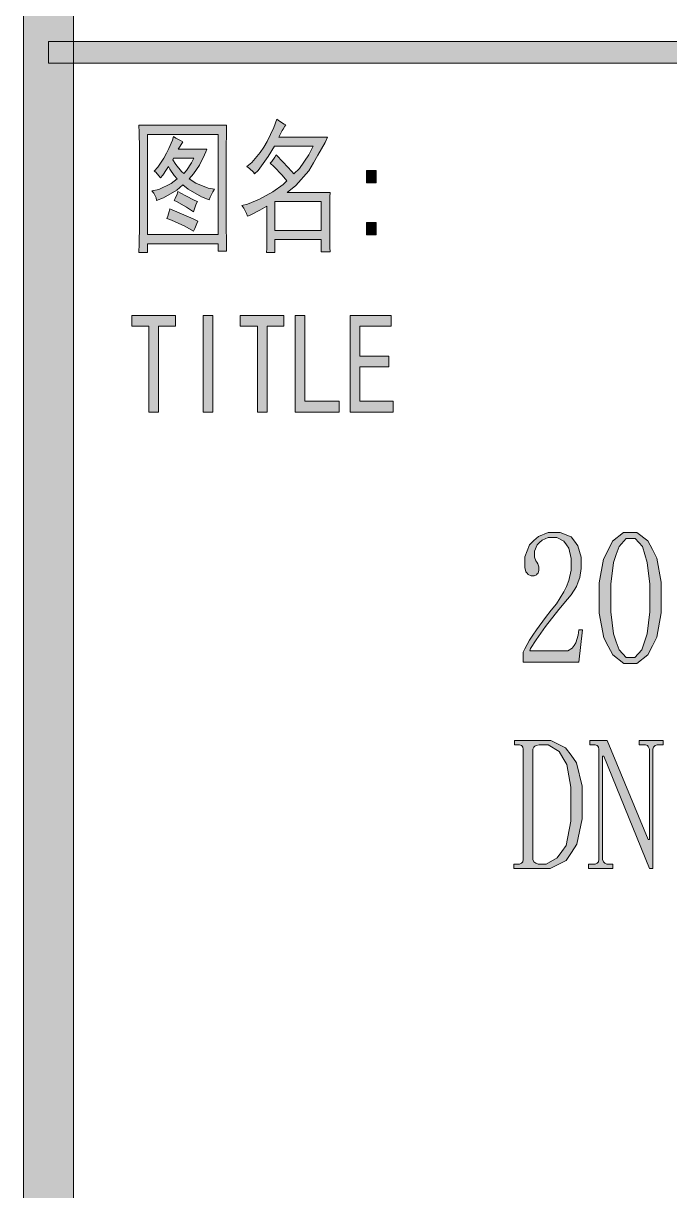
# Model space of a CAD drawing. Header units: millimetres. Extents: x 0 to 829, y 0 to 586.
# Drawn here: x 769.46 to 782.16, y 25.76 to 48.71 of the extents above; entities that cross this region are included whole.
import ezdxf

# ---------------------------------------------------------------- set-up
doc = ezdxf.new("R2010")
doc.units = ezdxf.units.MM

msp = doc.modelspace()

# ---------------------------------------------------------------- hatches: boundary and pattern name
h = msp.add_hatch(color=0)
h.dxf.hatch_style = 2
h.paths.add_polyline_path([(770.449028, 9.860139), (769.464778, 9.860139), (769.464778, 575.772139), (770.449028, 575.772139)])
h = msp.add_hatch(color=0)
h.dxf.hatch_style = 2
h.paths.add_polyline_path([(819.294639, 48.351722), (819.294639, 47.928389), (769.958667, 47.928389), (769.958667, 48.351722)])
h = msp.add_hatch(color=0)
h.paths.add_polyline_path([(774.622389, 46.714833), (774.60475, 46.686611), (774.569472, 46.630167), (774.551833, 46.601944), (774.537722, 46.573722), (774.502444, 46.510222), (774.481278, 46.471417), (775.440833, 46.471417), (775.391444, 46.369111), (775.250333, 46.118639), (775.162139, 45.963417), (775.070417, 45.811722), (774.816417, 45.518917), (774.650611, 45.381333), (775.490222, 45.381333), (775.486694, 45.296667), (775.483167, 45.127333), (775.483167, 45.035611), (775.483167, 44.580528), (775.483167, 44.488806), (775.486694, 44.305361), (775.490222, 44.217167), (775.313833, 44.217167), (775.313833, 44.460583), (774.407194, 44.460583), (774.407194, 44.203056), (774.241389, 44.203056), (774.244917, 44.280667), (774.248444, 44.460583), (774.248444, 44.559361), (774.248444, 45.11675), (774.110861, 45.035611), (773.920361, 44.936833), (773.867444, 44.915667), (773.849806, 44.972111), (773.796889, 45.077944), (773.758083, 45.127333), (773.867444, 45.155556), (774.103806, 45.254333), (774.237861, 45.324889), (774.368389, 45.398972), (774.569472, 45.543611), (774.640028, 45.614167), (774.548306, 45.727056), (774.386028, 45.896389), (774.315472, 45.959889), (774.343694, 45.991639), (774.403667, 46.076306), (774.431889, 46.125694), (774.565944, 45.981056), (774.738806, 45.794083), (774.781139, 45.748222), (774.886972, 45.854056), (775.073944, 46.125694), (775.158611, 46.2915), (774.400139, 46.2915), (774.273139, 46.090417), (774.079111, 45.818778), (774.008556, 45.748222), (773.983861, 45.779972), (773.90625, 45.854056), (773.856861, 45.892861), (773.952111, 45.974), (774.117917, 46.168028), (774.188472, 46.273861), (774.2555, 46.383222), (774.3825, 46.658389), (774.442472, 46.824194), (774.495389, 46.785389), (774.587111, 46.728944)])
h.paths.add_polyline_path([(775.313833, 44.636972), (775.313833, 45.204944), (774.407194, 45.204944), (774.407194, 44.636972)])
h = msp.add_hatch(color=0)
h.paths.add_polyline_path([(773.458222, 46.70425), (773.454694, 46.563139), (773.451167, 46.25975), (773.451167, 46.090417), (773.451167, 44.905083), (773.451167, 44.732222), (773.454694, 44.393556), (773.458222, 44.22775), (773.292417, 44.22775), (773.292417, 44.372389), (771.902472, 44.372389), (771.902472, 44.203056), (771.733139, 44.203056), (771.736667, 44.375917), (771.743722, 44.732222), (771.743722, 44.915667), (771.743722, 46.090417), (771.743722, 46.252694), (771.736667, 46.559611), (771.733139, 46.70425)])
h.paths.add_polyline_path([(773.292417, 44.559361), (773.292417, 46.524333), (771.902472, 46.524333), (771.902472, 44.559361)])
h = msp.add_hatch(color=0)
h.paths.add_polyline_path([(772.600972, 46.379694), (772.576278, 46.347944), (772.530417, 46.273861), (772.50925, 46.235056), (773.066639, 46.235056), (773.049, 46.185667), (772.996083, 46.065722), (772.957278, 45.991639), (772.922, 45.921083), (772.805583, 45.748222), (772.724444, 45.649444), (772.851444, 45.564778), (773.094861, 45.466), (773.218333, 45.448361), (773.186583, 45.398972), (773.137194, 45.293139), (773.116028, 45.236694), (772.964333, 45.296667), (772.703278, 45.448361), (772.600972, 45.536556), (772.481028, 45.430722), (772.219972, 45.2755), (772.082389, 45.226111), (772.071806, 45.2755), (772.025944, 45.37075), (771.990667, 45.416611), (772.124722, 45.441306), (772.371667, 45.557722), (772.484556, 45.649444), (772.424583, 45.72), (772.343444, 45.843472), (772.31875, 45.892861), (772.279944, 45.836417), (772.202333, 45.727056), (772.16, 45.670611), (772.12825, 45.712944), (772.068278, 45.779972), (772.033, 45.804667), (772.103556, 45.882278), (772.227028, 46.055139), (772.276417, 46.153917), (772.325806, 46.249167), (772.396361, 46.414972), (772.417528, 46.482), (772.459861, 46.453778), (772.551583, 46.404389)])
h.paths.add_polyline_path([(772.399889, 46.026917), (772.463389, 45.931667), (772.57275, 45.797611), (772.618611, 45.758806), (772.671528, 45.81525), (772.770306, 45.963417), (772.816167, 46.058667), (772.417528, 46.058667)])
h = msp.add_hatch(color=0)
h.dxf.hatch_style = 2
h.paths.add_polyline_path([(776.396861, 45.571833), (776.206361, 45.571833), (776.206361, 45.81525), (776.396861, 45.81525)])
h = msp.add_hatch(color=0)
h.dxf.hatch_style = 2
h.paths.add_polyline_path([(772.498667, 45.4025), (772.643306, 45.324889), (772.833806, 45.226111), (772.883194, 45.204944), (772.862028, 45.159083), (772.82675, 45.060306), (772.809111, 45.003861), (772.668, 45.092056), (772.473972, 45.204944), (772.424583, 45.226111), (772.44575, 45.264917), (772.484556, 45.353111)])
h = msp.add_hatch(color=0)
h.dxf.hatch_style = 2
h.paths.add_polyline_path([(772.343444, 45.060306), (772.526889, 44.986222), (772.798528, 44.866278), (772.89025, 44.816889), (772.872611, 44.771028), (772.830278, 44.675778), (772.809111, 44.626389), (772.63625, 44.721639), (772.375194, 44.841583), (772.283472, 44.869806), (772.301111, 44.915667), (772.329333, 45.010917)])
h = msp.add_hatch(color=0)
h.dxf.hatch_style = 2
h.paths.add_polyline_path([(776.396861, 44.548778), (776.206361, 44.548778), (776.206361, 44.792194), (776.396861, 44.792194)])
h = msp.add_hatch(color=0)
h.dxf.hatch_style = 2
h.paths.add_polyline_path([(772.452806, 42.753139), (772.121194, 42.753139), (772.121194, 41.066861), (771.927167, 41.066861), (771.927167, 42.753139), (771.595556, 42.753139), (771.595556, 42.964806), (772.452806, 42.964806)])
h = msp.add_hatch(color=0)
h.dxf.hatch_style = 2
h.paths.add_polyline_path([(773.186583, 41.066861), (772.996083, 41.066861), (772.996083, 42.964806), (773.186583, 42.964806)])
h = msp.add_hatch(color=0)
h.dxf.hatch_style = 2
h.paths.add_polyline_path([(774.583583, 42.753139), (774.251972, 42.753139), (774.251972, 41.066861), (774.061472, 41.066861), (774.061472, 42.753139), (773.726333, 42.753139), (773.726333, 42.964806), (774.583583, 42.964806)])
h = msp.add_hatch(color=0)
h.dxf.hatch_style = 2
h.paths.add_polyline_path([(775.666611, 41.066861), (774.802306, 41.066861), (774.802306, 42.964806), (774.992806, 42.964806), (774.992806, 41.278528), (775.666611, 41.278528)])
h = msp.add_hatch(color=0)
h.dxf.hatch_style = 2
h.paths.add_polyline_path([(776.732, 41.066861), (775.885333, 41.066861), (775.885333, 42.964806), (776.693194, 42.964806), (776.693194, 42.753139), (776.075833, 42.753139), (776.075833, 42.167528), (776.643806, 42.167528), (776.643806, 41.955861), (776.075833, 41.955861), (776.075833, 41.278528), (776.732, 41.278528)])
h = msp.add_hatch(color=0)
h.dxf.hatch_style = 2
h.paths.add_polyline_path([(780.2245, 38.054139), (780.2245, 38.188194), (780.178639, 38.389278), (780.132778, 38.459833), (780.083389, 38.530389), (779.942278, 38.600944), (779.847028, 38.600944), (779.776472, 38.600944), (779.656528, 38.551556), (779.607139, 38.505694), (779.55775, 38.456306), (779.508361, 38.336361), (779.508361, 38.262278), (779.508361, 38.216417), (779.529528, 38.142333), (779.554222, 38.114111), (779.571861, 38.085889), (779.5895, 38.025917), (779.5895, 37.997694), (779.5895, 37.958889), (779.575389, 37.902444), (779.561278, 37.884806), (779.543639, 37.867167), (779.501306, 37.849528), (779.473083, 37.849528), (779.437806, 37.849528), (779.381361, 37.874222), (779.360194, 37.898917), (779.339028, 37.927139), (779.317861, 38.011806), (779.317861, 38.06825), (779.317861, 38.223472), (779.406056, 38.459833), (779.49425, 38.540972), (779.585972, 38.622111), (779.772944, 38.70325), (779.871722, 38.70325), (780.012833, 38.70325), (780.2245, 38.615056), (780.291528, 38.526861), (780.358556, 38.438667), (780.425583, 38.216417), (780.425583, 38.085889), (780.425583, 37.994167), (780.393833, 37.817778), (780.362083, 37.729583), (780.330333, 37.641389), (780.2245, 37.472056), (780.153944, 37.390917), (779.984611, 37.186306), (779.720028, 36.851167), (779.631833, 36.720639), (779.540111, 36.593639), (779.43075, 36.420778), (779.413111, 36.374917), (780.108083, 36.374917), (780.161, 36.374917), (780.249194, 36.427833), (780.284472, 36.477222), (780.31975, 36.530139), (780.365611, 36.681833), (780.379722, 36.787667), (780.450278, 36.787667), (780.379722, 36.152667), (779.282583, 36.152667), (779.282583, 36.346694), (779.314333, 36.413722), (779.409583, 36.583056), (779.476611, 36.685361), (779.547167, 36.787667), (779.723556, 37.031083), (779.836444, 37.172194), (779.93875, 37.295667), (780.083389, 37.532028), (780.132778, 37.641389), (780.178639, 37.754278), (780.2245, 37.958889)])
h = msp.add_hatch(color=0)
h.paths.add_polyline_path([(781.392194, 36.124444), (781.261667, 36.124444), (781.042944, 36.293778), (780.95475, 36.463111), (780.866556, 36.632444), (780.778361, 37.112222), (780.778361, 37.422667), (780.778361, 37.708417), (780.863028, 38.174083), (780.951222, 38.350472), (781.035889, 38.526861), (781.254611, 38.70325), (781.392194, 38.70325), (781.519194, 38.70325), (781.734389, 38.533917), (781.822583, 38.364583), (781.90725, 38.19525), (781.991917, 37.722528), (781.991917, 37.422667), (781.991917, 37.119278), (781.90725, 36.643028), (781.822583, 36.470167), (781.734389, 36.297306), (781.519194, 36.124444)])
h.paths.add_polyline_path([(781.392194, 38.583306), (781.307528, 38.583306), (781.169944, 38.424556), (781.1135, 38.269333), (781.057056, 38.110583), (781.004139, 37.68725), (781.004139, 37.422667), (781.004139, 37.140444), (781.057056, 36.706528), (781.1135, 36.551306), (781.169944, 36.396083), (781.307528, 36.244389), (781.392194, 36.244389), (781.480389, 36.244389), (781.617972, 36.396083), (781.667361, 36.551306), (781.71675, 36.706528), (781.769667, 37.140444), (781.769667, 37.422667), (781.769667, 37.68725), (781.720278, 38.110583), (781.674417, 38.269333), (781.625028, 38.424556), (781.483917, 38.583306)])
h = msp.add_hatch(color=0)
h.paths.add_polyline_path([(779.286111, 34.409944), (779.286111, 34.438167), (779.275528, 34.4805), (779.264944, 34.498139), (779.250833, 34.51225), (779.212028, 34.526361), (779.183806, 34.526361), (779.11325, 34.526361), (779.11325, 34.614556), (779.642417, 34.614556), (779.825861, 34.614556), (780.115139, 34.469917), (780.2245, 34.32175), (780.333861, 34.173583), (780.443222, 33.714972), (780.443222, 33.408056), (780.443222, 33.069389), (780.337389, 32.571972), (780.231556, 32.413222), (780.125722, 32.254472), (779.81175, 32.095722), (779.607139, 32.095722), (779.099139, 32.095722), (779.099139, 32.183917), (779.180278, 32.183917), (779.212028, 32.183917), (779.250833, 32.198028), (779.264944, 32.215667), (779.275528, 32.229778), (779.286111, 32.272111), (779.286111, 32.303861)])
h.paths.add_polyline_path([(780.220972, 33.376306), (780.220972, 33.693806), (780.143361, 34.138306), (780.06575, 34.268833), (779.988139, 34.395833), (779.776472, 34.526361), (779.638889, 34.526361), (779.600083, 34.526361), (779.536583, 34.51225), (779.515417, 34.498139), (779.49425, 34.4805), (779.476611, 34.438167), (779.476611, 34.409944), (779.476611, 32.303861), (779.476611, 32.272111), (779.49425, 32.229778), (779.511889, 32.215667), (779.529528, 32.198028), (779.575389, 32.183917), (779.603611, 32.183917), (779.734139, 32.183917), (779.952861, 32.307389), (780.041056, 32.427333), (780.12925, 32.550806), (780.220972, 33.023528)])
h = msp.add_hatch(color=0)
h.dxf.hatch_style = 2
h.paths.add_polyline_path([(781.737917, 32.667222), (781.762611, 32.667222), (781.762611, 34.406417), (781.762611, 34.438167), (781.7485, 34.4805), (781.737917, 34.494611), (781.727333, 34.51225), (781.685, 34.526361), (781.656778, 34.526361), (781.561528, 34.526361), (781.561528, 34.614556), (782.03425, 34.614556), (782.03425, 34.526361), (781.939, 34.526361), (781.914306, 34.526361), (781.879028, 34.51225), (781.861389, 34.498139), (781.847278, 34.4805), (781.833167, 34.438167), (781.833167, 34.406417), (781.833167, 32.095722), (781.762611, 32.095722), (780.866556, 34.300583), (780.845389, 34.300583), (780.845389, 32.303861), (780.845389, 32.272111), (780.8595, 32.229778), (780.873611, 32.215667), (780.887722, 32.198028), (780.926528, 32.183917), (780.951222, 32.183917), (781.042944, 32.183917), (781.042944, 32.095722), (780.570222, 32.095722), (780.570222, 32.183917), (780.665472, 32.183917), (780.697222, 32.183917), (780.736028, 32.198028), (780.750139, 32.215667), (780.760722, 32.229778), (780.771306, 32.272111), (780.771306, 32.303861), (780.771306, 34.409944), (780.771306, 34.438167), (780.760722, 34.4805), (780.750139, 34.498139), (780.736028, 34.51225), (780.697222, 34.526361), (780.665472, 34.526361), (780.594917, 34.526361), (780.594917, 34.614556), (780.937111, 34.614556)])

# ---------------------------------------------------------------- linework, layer by layer
at = {"color": 0, "lineweight": 0}
for points in [[(770.449028, 9.860139), (769.464778, 9.860139), (769.464778, 575.772139), (770.449028, 575.772139)], [(819.294639, 48.351722), (819.294639, 47.928389), (769.958667, 47.928389), (769.958667, 48.351722)], [(774.622389, 46.714833), (774.60475, 46.686611), (774.569472, 46.630167), (774.551833, 46.601944), (774.537722, 46.573722), (774.502444, 46.510222), (774.481278, 46.471417), (775.440833, 46.471417), (775.391444, 46.369111), (775.250333, 46.118639), (775.162139, 45.963417), (775.070417, 45.811722), (774.816417, 45.518917), (774.650611, 45.381333), (775.490222, 45.381333), (775.486694, 45.296667), (775.483167, 45.127333), (775.483167, 45.035611), (775.483167, 44.580528), (775.483167, 44.488806), (775.486694, 44.305361), (775.490222, 44.217167), (775.313833, 44.217167), (775.313833, 44.460583), (774.407194, 44.460583), (774.407194, 44.203056), (774.241389, 44.203056), (774.244917, 44.280667), (774.248444, 44.460583), (774.248444, 44.559361), (774.248444, 45.11675), (774.110861, 45.035611), (773.920361, 44.936833), (773.867444, 44.915667), (773.849806, 44.972111), (773.796889, 45.077944), (773.758083, 45.127333), (773.867444, 45.155556), (774.103806, 45.254333), (774.237861, 45.324889), (774.368389, 45.398972), (774.569472, 45.543611), (774.640028, 45.614167), (774.548306, 45.727056), (774.386028, 45.896389), (774.315472, 45.959889), (774.343694, 45.991639), (774.403667, 46.076306), (774.431889, 46.125694), (774.565944, 45.981056), (774.738806, 45.794083), (774.781139, 45.748222), (774.886972, 45.854056), (775.073944, 46.125694), (775.158611, 46.2915), (774.400139, 46.2915), (774.273139, 46.090417), (774.079111, 45.818778), (774.008556, 45.748222), (773.983861, 45.779972), (773.90625, 45.854056), (773.856861, 45.892861), (773.952111, 45.974), (774.117917, 46.168028), (774.188472, 46.273861), (774.2555, 46.383222), (774.3825, 46.658389), (774.442472, 46.824194), (774.495389, 46.785389), (774.587111, 46.728944)], [(773.458222, 46.70425), (773.454694, 46.563139), (773.451167, 46.25975), (773.451167, 46.090417), (773.451167, 44.905083), (773.451167, 44.732222), (773.454694, 44.393556), (773.458222, 44.22775), (773.292417, 44.22775), (773.292417, 44.372389), (771.902472, 44.372389), (771.902472, 44.203056), (771.733139, 44.203056), (771.736667, 44.375917), (771.743722, 44.732222), (771.743722, 44.915667), (771.743722, 46.090417), (771.743722, 46.252694), (771.736667, 46.559611), (771.733139, 46.70425)], [(773.292417, 44.559361), (773.292417, 46.524333), (771.902472, 46.524333), (771.902472, 44.559361)], [(772.600972, 46.379694), (772.576278, 46.347944), (772.530417, 46.273861), (772.50925, 46.235056), (773.066639, 46.235056), (773.049, 46.185667), (772.996083, 46.065722), (772.957278, 45.991639), (772.922, 45.921083), (772.805583, 45.748222), (772.724444, 45.649444), (772.851444, 45.564778), (773.094861, 45.466), (773.218333, 45.448361), (773.186583, 45.398972), (773.137194, 45.293139), (773.116028, 45.236694), (772.964333, 45.296667), (772.703278, 45.448361), (772.600972, 45.536556), (772.481028, 45.430722), (772.219972, 45.2755), (772.082389, 45.226111), (772.071806, 45.2755), (772.025944, 45.37075), (771.990667, 45.416611), (772.124722, 45.441306), (772.371667, 45.557722), (772.484556, 45.649444), (772.424583, 45.72), (772.343444, 45.843472), (772.31875, 45.892861), (772.279944, 45.836417), (772.202333, 45.727056), (772.16, 45.670611), (772.12825, 45.712944), (772.068278, 45.779972), (772.033, 45.804667), (772.103556, 45.882278), (772.227028, 46.055139), (772.276417, 46.153917), (772.325806, 46.249167), (772.396361, 46.414972), (772.417528, 46.482), (772.459861, 46.453778), (772.551583, 46.404389)], [(772.399889, 46.026917), (772.463389, 45.931667), (772.57275, 45.797611), (772.618611, 45.758806), (772.671528, 45.81525), (772.770306, 45.963417), (772.816167, 46.058667), (772.417528, 46.058667)], [(776.396861, 45.571833), (776.206361, 45.571833), (776.206361, 45.81525), (776.396861, 45.81525)], [(772.498667, 45.4025), (772.643306, 45.324889), (772.833806, 45.226111), (772.883194, 45.204944), (772.862028, 45.159083), (772.82675, 45.060306), (772.809111, 45.003861), (772.668, 45.092056), (772.473972, 45.204944), (772.424583, 45.226111), (772.44575, 45.264917), (772.484556, 45.353111)], [(775.313833, 44.636972), (775.313833, 45.204944), (774.407194, 45.204944), (774.407194, 44.636972)], [(772.343444, 45.060306), (772.526889, 44.986222), (772.798528, 44.866278), (772.89025, 44.816889), (772.872611, 44.771028), (772.830278, 44.675778), (772.809111, 44.626389), (772.63625, 44.721639), (772.375194, 44.841583), (772.283472, 44.869806), (772.301111, 44.915667), (772.329333, 45.010917)], [(776.396861, 44.548778), (776.206361, 44.548778), (776.206361, 44.792194), (776.396861, 44.792194)], [(772.452806, 42.753139), (772.121194, 42.753139), (772.121194, 41.066861), (771.927167, 41.066861), (771.927167, 42.753139), (771.595556, 42.753139), (771.595556, 42.964806), (772.452806, 42.964806)], [(773.186583, 41.066861), (772.996083, 41.066861), (772.996083, 42.964806), (773.186583, 42.964806)], [(774.583583, 42.753139), (774.251972, 42.753139), (774.251972, 41.066861), (774.061472, 41.066861), (774.061472, 42.753139), (773.726333, 42.753139), (773.726333, 42.964806), (774.583583, 42.964806)], [(775.666611, 41.066861), (774.802306, 41.066861), (774.802306, 42.964806), (774.992806, 42.964806), (774.992806, 41.278528), (775.666611, 41.278528)], [(776.732, 41.066861), (775.885333, 41.066861), (775.885333, 42.964806), (776.693194, 42.964806), (776.693194, 42.753139), (776.075833, 42.753139), (776.075833, 42.167528), (776.643806, 42.167528), (776.643806, 41.955861), (776.075833, 41.955861), (776.075833, 41.278528), (776.732, 41.278528)], [(780.2245, 38.054139), (780.2245, 38.188194), (780.178639, 38.389278), (780.132778, 38.459833), (780.083389, 38.530389), (779.942278, 38.600944), (779.847028, 38.600944), (779.776472, 38.600944), (779.656528, 38.551556), (779.607139, 38.505694), (779.55775, 38.456306), (779.508361, 38.336361), (779.508361, 38.262278), (779.508361, 38.216417), (779.529528, 38.142333), (779.554222, 38.114111), (779.571861, 38.085889), (779.5895, 38.025917), (779.5895, 37.997694), (779.5895, 37.958889), (779.575389, 37.902444), (779.561278, 37.884806), (779.543639, 37.867167), (779.501306, 37.849528), (779.473083, 37.849528), (779.437806, 37.849528), (779.381361, 37.874222), (779.360194, 37.898917), (779.339028, 37.927139), (779.317861, 38.011806), (779.317861, 38.06825), (779.317861, 38.223472), (779.406056, 38.459833), (779.49425, 38.540972), (779.585972, 38.622111), (779.772944, 38.70325), (779.871722, 38.70325), (780.012833, 38.70325), (780.2245, 38.615056), (780.291528, 38.526861), (780.358556, 38.438667), (780.425583, 38.216417), (780.425583, 38.085889), (780.425583, 37.994167), (780.393833, 37.817778), (780.362083, 37.729583), (780.330333, 37.641389), (780.2245, 37.472056), (780.153944, 37.390917), (779.984611, 37.186306), (779.720028, 36.851167), (779.631833, 36.720639), (779.540111, 36.593639), (779.43075, 36.420778), (779.413111, 36.374917), (780.108083, 36.374917), (780.161, 36.374917), (780.249194, 36.427833), (780.284472, 36.477222), (780.31975, 36.530139), (780.365611, 36.681833), (780.379722, 36.787667), (780.450278, 36.787667), (780.379722, 36.152667), (779.282583, 36.152667), (779.282583, 36.346694), (779.314333, 36.413722), (779.409583, 36.583056), (779.476611, 36.685361), (779.547167, 36.787667), (779.723556, 37.031083), (779.836444, 37.172194), (779.93875, 37.295667), (780.083389, 37.532028), (780.132778, 37.641389), (780.178639, 37.754278), (780.2245, 37.958889)], [(781.392194, 36.124444), (781.261667, 36.124444), (781.042944, 36.293778), (780.95475, 36.463111), (780.866556, 36.632444), (780.778361, 37.112222), (780.778361, 37.422667), (780.778361, 37.708417), (780.863028, 38.174083), (780.951222, 38.350472), (781.035889, 38.526861), (781.254611, 38.70325), (781.392194, 38.70325), (781.519194, 38.70325), (781.734389, 38.533917), (781.822583, 38.364583), (781.90725, 38.19525), (781.991917, 37.722528), (781.991917, 37.422667), (781.991917, 37.119278), (781.90725, 36.643028), (781.822583, 36.470167), (781.734389, 36.297306), (781.519194, 36.124444)], [(781.392194, 38.583306), (781.307528, 38.583306), (781.169944, 38.424556), (781.1135, 38.269333), (781.057056, 38.110583), (781.004139, 37.68725), (781.004139, 37.422667), (781.004139, 37.140444), (781.057056, 36.706528), (781.1135, 36.551306), (781.169944, 36.396083), (781.307528, 36.244389), (781.392194, 36.244389), (781.480389, 36.244389), (781.617972, 36.396083), (781.667361, 36.551306), (781.71675, 36.706528), (781.769667, 37.140444), (781.769667, 37.422667), (781.769667, 37.68725), (781.720278, 38.110583), (781.674417, 38.269333), (781.625028, 38.424556), (781.483917, 38.583306)], [(779.286111, 34.409944), (779.286111, 34.438167), (779.275528, 34.4805), (779.264944, 34.498139), (779.250833, 34.51225), (779.212028, 34.526361), (779.183806, 34.526361), (779.11325, 34.526361), (779.11325, 34.614556), (779.642417, 34.614556), (779.825861, 34.614556), (780.115139, 34.469917), (780.2245, 34.32175), (780.333861, 34.173583), (780.443222, 33.714972), (780.443222, 33.408056), (780.443222, 33.069389), (780.337389, 32.571972), (780.231556, 32.413222), (780.125722, 32.254472), (779.81175, 32.095722), (779.607139, 32.095722), (779.099139, 32.095722), (779.099139, 32.183917), (779.180278, 32.183917), (779.212028, 32.183917), (779.250833, 32.198028), (779.264944, 32.215667), (779.275528, 32.229778), (779.286111, 32.272111), (779.286111, 32.303861)], [(780.220972, 33.376306), (780.220972, 33.693806), (780.143361, 34.138306), (780.06575, 34.268833), (779.988139, 34.395833), (779.776472, 34.526361), (779.638889, 34.526361), (779.600083, 34.526361), (779.536583, 34.51225), (779.515417, 34.498139), (779.49425, 34.4805), (779.476611, 34.438167), (779.476611, 34.409944), (779.476611, 32.303861), (779.476611, 32.272111), (779.49425, 32.229778), (779.511889, 32.215667), (779.529528, 32.198028), (779.575389, 32.183917), (779.603611, 32.183917), (779.734139, 32.183917), (779.952861, 32.307389), (780.041056, 32.427333), (780.12925, 32.550806), (780.220972, 33.023528)], [(781.737917, 32.667222), (781.762611, 32.667222), (781.762611, 34.406417), (781.762611, 34.438167), (781.7485, 34.4805), (781.737917, 34.494611), (781.727333, 34.51225), (781.685, 34.526361), (781.656778, 34.526361), (781.561528, 34.526361), (781.561528, 34.614556), (782.03425, 34.614556), (782.03425, 34.526361), (781.939, 34.526361), (781.914306, 34.526361), (781.879028, 34.51225), (781.861389, 34.498139), (781.847278, 34.4805), (781.833167, 34.438167), (781.833167, 34.406417), (781.833167, 32.095722), (781.762611, 32.095722), (780.866556, 34.300583), (780.845389, 34.300583), (780.845389, 32.303861), (780.845389, 32.272111), (780.8595, 32.229778), (780.873611, 32.215667), (780.887722, 32.198028), (780.926528, 32.183917), (780.951222, 32.183917), (781.042944, 32.183917), (781.042944, 32.095722), (780.570222, 32.095722), (780.570222, 32.183917), (780.665472, 32.183917), (780.697222, 32.183917), (780.736028, 32.198028), (780.750139, 32.215667), (780.760722, 32.229778), (780.771306, 32.272111), (780.771306, 32.303861), (780.771306, 34.409944), (780.771306, 34.438167), (780.760722, 34.4805), (780.750139, 34.498139), (780.736028, 34.51225), (780.697222, 34.526361), (780.665472, 34.526361), (780.594917, 34.526361), (780.594917, 34.614556), (780.937111, 34.614556)]]:
    msp.add_lwpolyline(points, close=True, dxfattribs=at)

doc.saveas('drawing.dxf')
